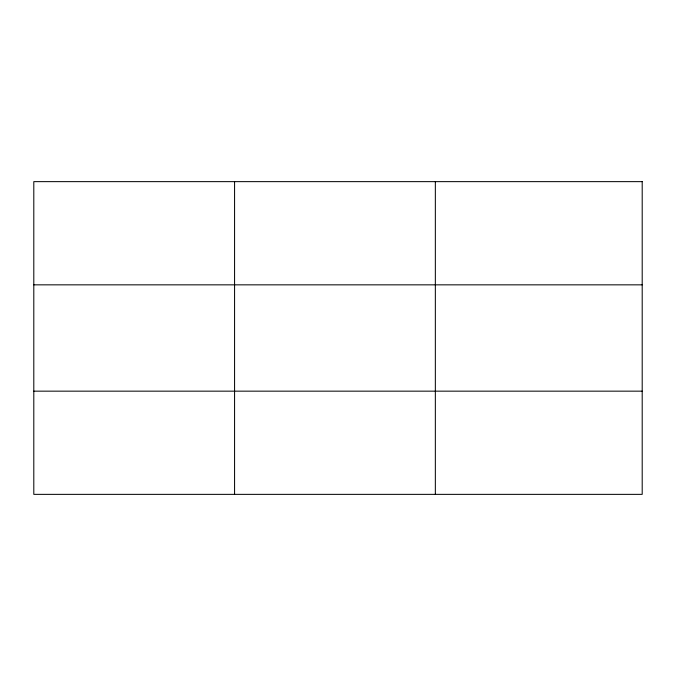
<?xml version="1.0" encoding="UTF-8"?>
<svg xmlns="http://www.w3.org/2000/svg" width="676" height="676" viewBox="0 0 676 676"><rect width="100%" height="100%" fill="white"/><g stroke="black" fill="none" stroke-linecap="round" stroke-linejoin="round"><path stroke-width="1.01" d="M234.572 494.359L234.572 181.641M435.344 494.359L435.344 181.641M33.8 284.841L642.2 284.841M33.8 391.159L642.2 391.159M642.2 181.641L642.2 494.359L33.8 494.359L33.8 181.641L642.2 181.641"/></g></svg>
